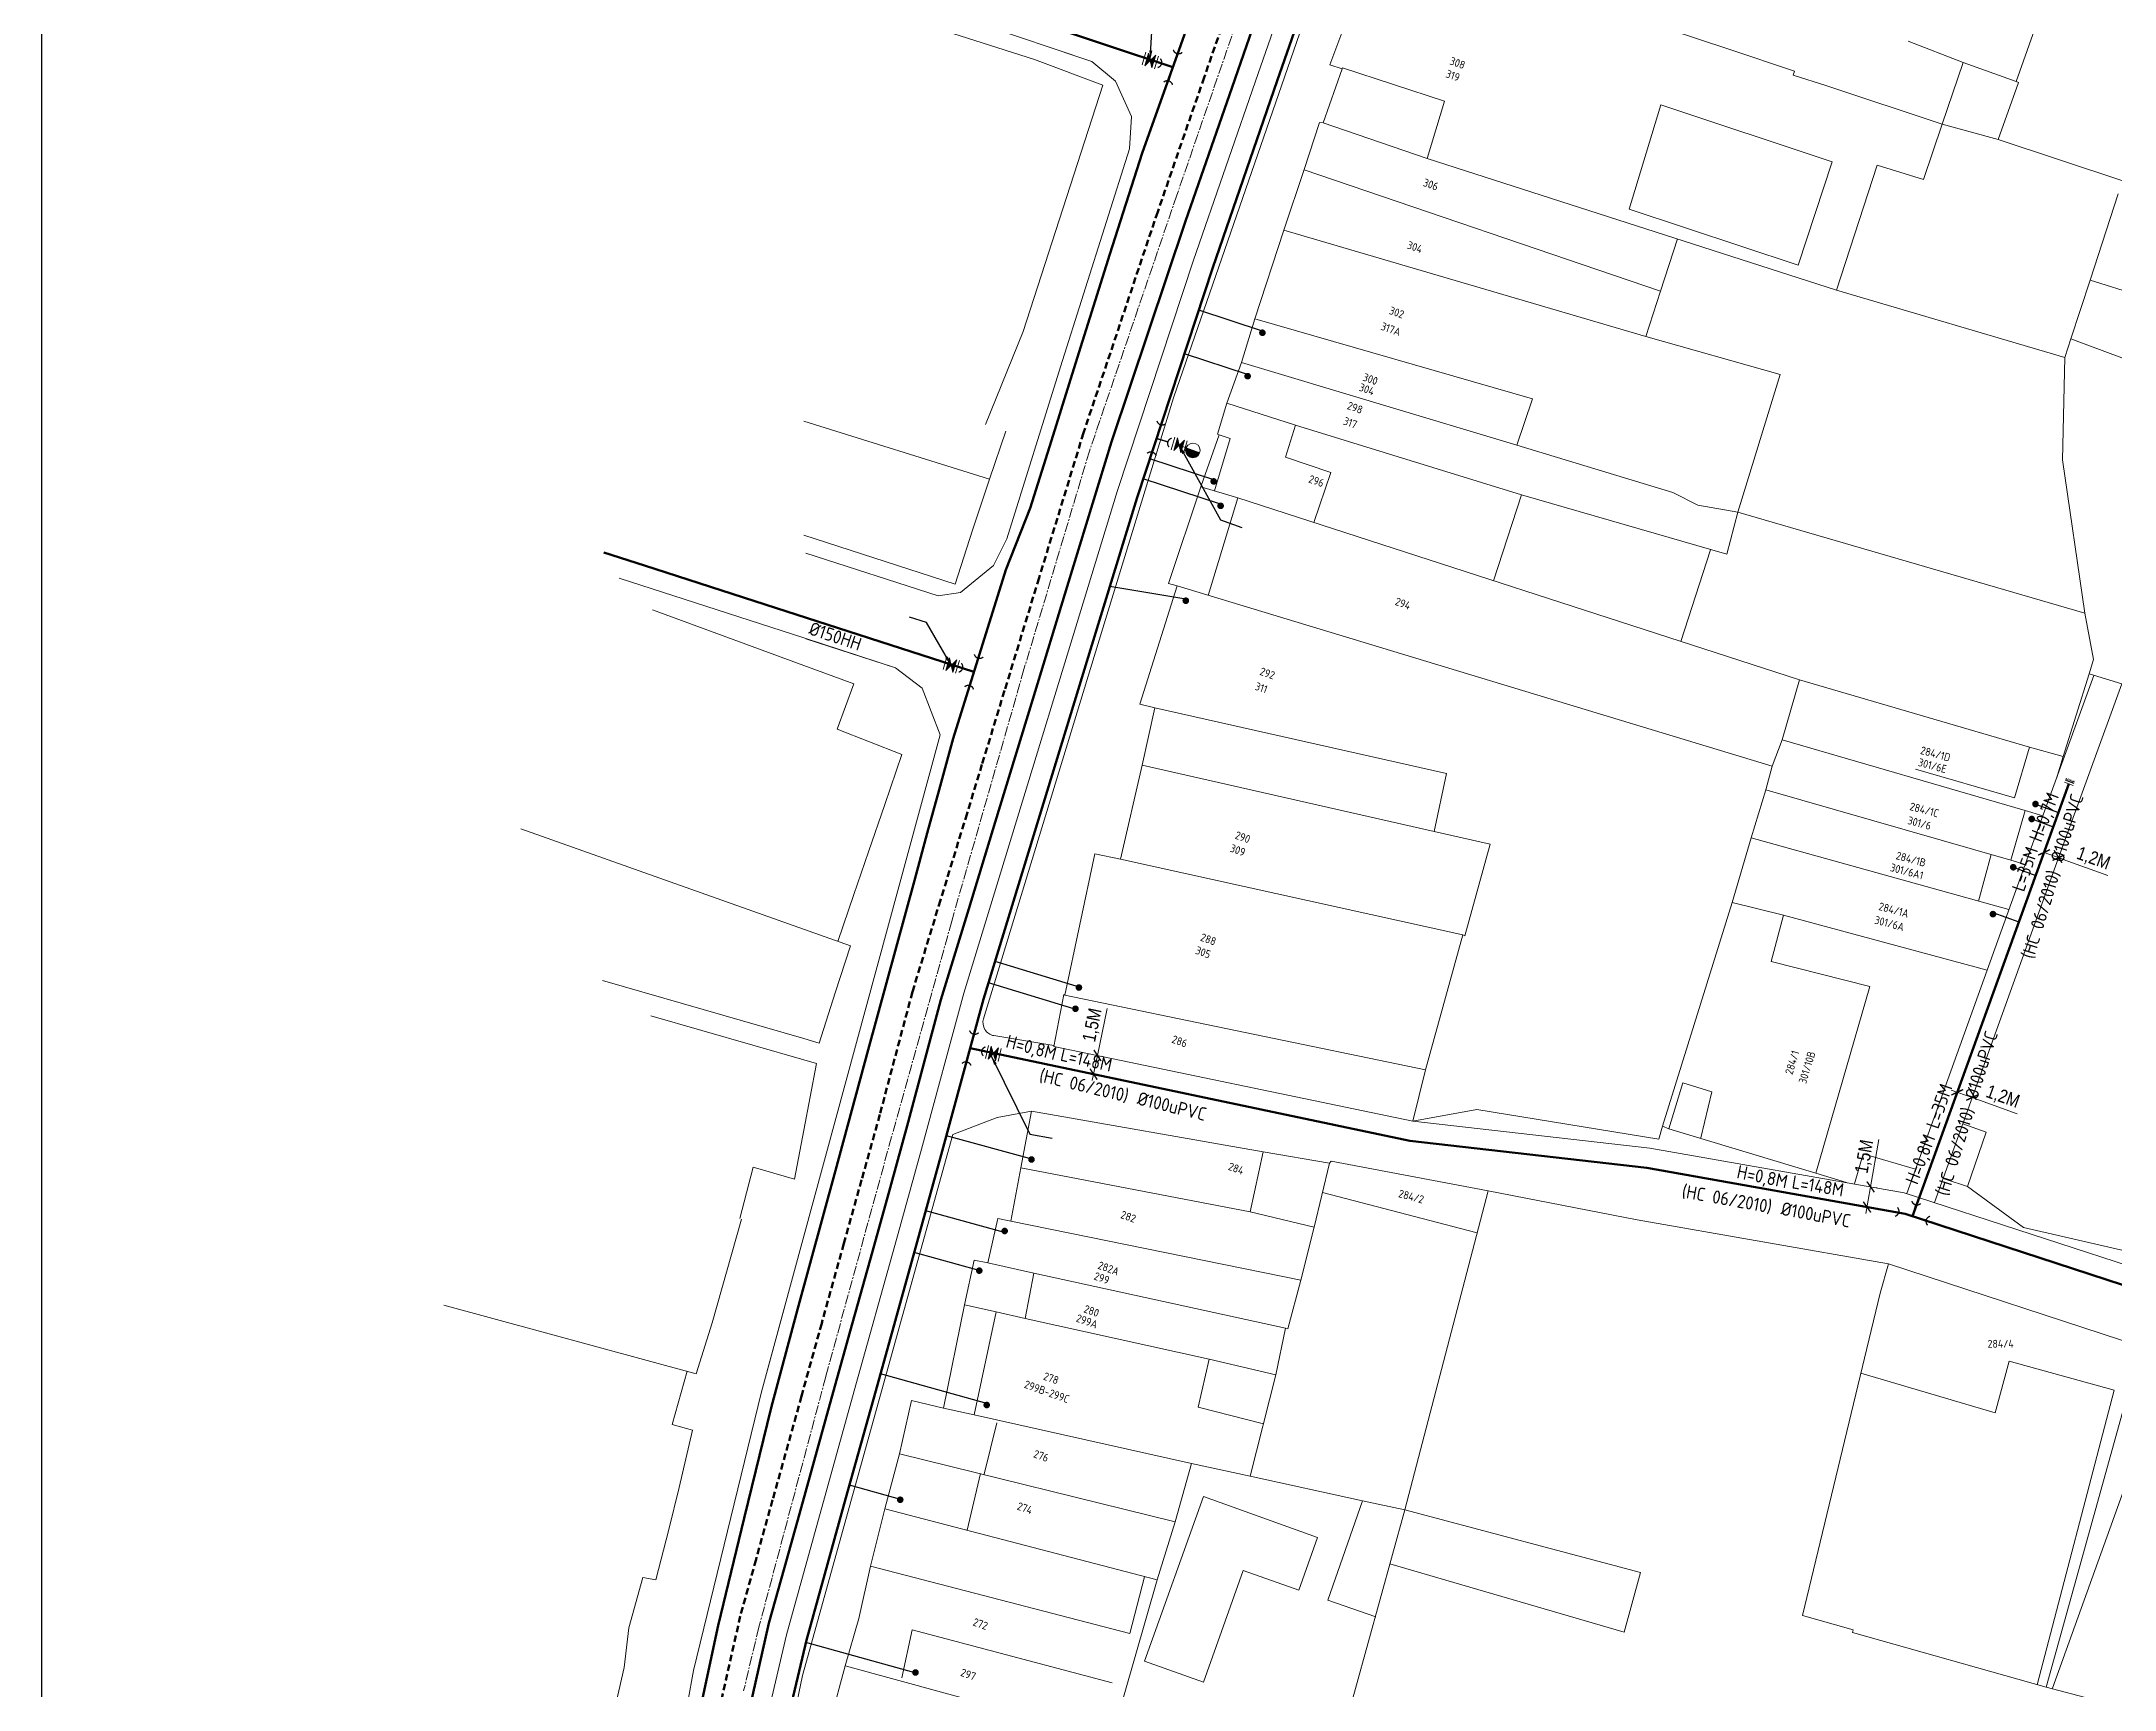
# Model space of a CAD drawing. Header units: inches. Extents: x 595615 to 1194060, y 1190840 to 2385448.
# Drawn here: x 596228.9 to 596385.6, y 1191468 to 1191592.6 of the extents above; entities that cross this region are included whole.
import ezdxf
from ezdxf.enums import TextEntityAlignment as Align

# ---------------------------------------------------------------- set-up
doc = ezdxf.new("R2010")
doc.units = ezdxf.units.IN
doc.header["$MEASUREMENT"] = 0
doc.linetypes.add('CENTER2', pattern=[1.125, 0.75, -0.125, 0.125, -0.125])
doc.linetypes.add('DASHED', pattern=[0.75, 0.5, -0.25])
doc.layers.get('Defpoints').update_dxf_attribs({"color": 1})
for name, color, linetype, lineweight in [('Chitiet', 4, 'Continuous', 9), ('DN 100 uPVC', 4, 'Continuous', 50), ('DN 150 CI', 4, 'Continuous', 50), ('DN 25 PE', 40, 'Continuous', 30), ('DOSAU', 2, 'Continuous', 20), ('DUONG CACH LE', 112, 'Continuous', 5), ('NAM-CDAI', 220, 'Continuous', 25), ('Nen tim duong', 9, 'CENTER2', 0), ('Nen_HIEP TAN_TP', 9, 'Continuous', 0), ('Nen_HTHANH-TP', 9, 'Continuous', 0), ('Nen_SN-HTHANH-TP_new', 7, 'Continuous', 0), ('Nen_SN_HTHANH_old', 9, 'Continuous', 0), ('ONG BTCT', 61, 'DASHED', 100), ('ONG CAP 2 (DADT)', 140, 'Continuous', 70), ('ONG CAP 3 (DADT)', 221, 'Continuous', 50), ('ONGCAP2', 5, 'Continuous', 20), ('Te', 4, 'Continuous', 15), ('TEXT PIPE', 3, 'Continuous', 25), ('TLK 15', 220, 'Continuous', 20), ('Trucuuhoa', 1, 'Continuous', 15), ('VAN', 7, 'Continuous', 20)]:
    doc.layers.add(name, color=color, linetype=linetype, lineweight=lineweight)
doc.layers.add('ki hieu van', color=170, linetype='Continuous')
doc.styles.add('Sonha_QTB', font='isocp.shx', dxfattribs={"height": 0.6, "bigfont": 'bigfont.shx'})
doc.styles.add('text', font='isocp2.shx')
doc.styles.add('VNI-HC', font='VHELVCN_0.TTF')
doc.dimstyles.new('DUONG KICH THUOC', dxfattribs={"dimtxt": 1, "dimasz": 0.7, "dimexe": 0.5, "dimexo": 0.3, "dimgap": 0.2, "dimtad": 1, "dimzin": 0, "dimdsep": 46, "dimtxsty": 'VNI-HC', "dimblk": 'ARCHTICK', "dimcen": 0.09, "dimdle": 0.5, "dimclrd": 256, "dimclre": 256, "dimclrt": 256, "dimadec": 0, "dimazin": 0, "dimtfac": 1, "dimtofl": 0, "dimtmove": 0, "dimatfit": 3, "dimfxl": 1, "dimtolj": 1, "dimtzin": 0, "dimlwd": -1, "dimlwe": -1, "dimarcsym": 0})

# ---------------------------------------------------------------- blocks, each defined once
blk = doc.blocks.new('TLK 15')
at = {"layer": 'TLK 15', "linetype": 'Continuous', "const_width": 0.25}
blk.add_lwpolyline([(-0.125, 0, 1), (0.125, 0, 1)], format="xyb", close=True, dxfattribs=at)
blk = doc.blocks.new('Trucuuhoa100')
at = {"layer": 'Trucuuhoa', "linetype": 'Continuous'}
blk.add_hatch(color=256, dxfattribs=at).paths.add_polyline_path([(0.55, 0, 0.414373), (0, 0.55, 0.414055), (-0.55, 0)])
blk.add_line((-0.55, 0), (0.55, 0), dxfattribs=at)
at = {"layer": 'Trucuuhoa', "linetype": 'Continuous', "flags": 128}
blk.add_lwpolyline([(0.55, -0.02), (0.89, -0.02)], dxfattribs=at)
at = {"layer": 'Trucuuhoa', "linetype": 'Continuous'}
blk.add_circle((0, 0), 0.551, dxfattribs=at)
blk = doc.blocks.new('VAN')
at = {"layer": 'VAN'}
h = blk.add_hatch(color=256, dxfattribs=at)
h.paths.add_polyline_path([(0.21, -0.5), (0.49, 0), (0.21, 0.5)])
h.paths.add_polyline_path([(0.77, 0.5), (0.49, 0), (0.77, -0.5)])
at = {"layer": 'VAN', "ltscale": 100}
for p, q in [((0, 0.5), (0, -0.5)), ((0.77, -0.5), (0.21, 0.5)), ((0.21, -0.5), (0.77, 0.5)), ((0.21, 0.5), (0.21, -0.5)), ((0.77, 0.5), (0.77, -0.5)), ((0.98, 0.5), (0.98, -0.5))]:
    blk.add_line(p, q, dxfattribs=at)
blk = doc.blocks.new('TE+VAN')
at = {"layer": 'Chitiet', "ltscale": 100, "const_width": 0.1}
for points in [[(-0.35, 1.28, 0.571257), (0.35, 1.28)], [(1.1, 0.35, 0.571257), (1.1, -0.35)], [(0.35, -1.28, 0.571257), (-0.35, -1.28)]]:
    blk.add_lwpolyline(points, format="xyb", dxfattribs=at)
for points in [[(0, -1.08), (0, 1.08)], [(0.9, 0), (0, 0)]]:
    blk.add_lwpolyline(points, dxfattribs=at)
at = {"layer": 'VAN'}
blk.add_blockref('VAN', (1.3, 0), dxfattribs=at)
blk = doc.blocks.new('_ArchTick')
at = {"color": 0, "linetype": 'ByBlock', "const_width": 0.15}
blk.add_lwpolyline([(-0.5, -0.5), (0.5, 0.5)], dxfattribs=at)
blk = doc.blocks.new('BIT')
at = {"layer": 'Chitiet', "ltscale": 100}
for p, q in [((0.35, 0), (-0.35, 0)), ((-0.3, -0.16), (-0.35, -0.21)), ((0.35, -0.16), (-0.35, -0.16)), ((-0.18, -0.16), (-0.34, -0.33)), ((-0.06, -0.16), (-0.22, -0.33)), ((0.07, -0.16), (-0.09, -0.33)), ((0.19, -0.16), (0.03, -0.33)), ((0.32, -0.16), (0.15, -0.33)), ((0.35, -0.25), (0.28, -0.33))]:
    blk.add_line(p, q, dxfattribs=at)
blk = doc.blocks.new('TE1')
at = {"layer": 'Chitiet', "ltscale": 100, "const_width": 0.1}
for points in [[(-0.35, 1.28, 0.571257), (0.35, 1.28)], [(1.1, 0.35, 0.571257), (1.1, -0.35)], [(0.35, -1.28, 0.571257), (-0.35, -1.28)]]:
    blk.add_lwpolyline(points, format="xyb", dxfattribs=at)
for points in [[(0, -1.08), (0, 1.08)], [(0.9, 0), (0, 0)]]:
    blk.add_lwpolyline(points, dxfattribs=at)
blk = doc.blocks.new('*D178')
at = {"layer": 'Defpoints', "color": 0}
for p in [(596380.24, 1191531.29), (596380.24, 1191531.29), (596381.33, 1191530.89)]:
    blk.add_point(p, dxfattribs=at)
at = {"layer": 'DUONG CACH LE'}
for p, q in [((596380.13, 1191531), (596380.07, 1191530.82)), ((596380.24, 1191531.29), (596381.8, 1191530.72)), ((596381.33, 1191530.89), (596385.06, 1191529.54)), ((596381.43, 1191531.17), (596381.5, 1191531.36))]:
    blk.add_line(p, q, dxfattribs=at)
at = {"layer": 'DUONG CACH LE', "xscale": 0.7, "yscale": 0.7, "zscale": 0.7}
for p, rotation in [((596380.24, 1191531.29), 160.125897568945), ((596381.33, 1191530.89), 340.1258975689449)]:
    blk.add_blockref('_ArchTick', p, dxfattribs=dict(at, rotation=rotation))
at = {"layer": 'DUONG CACH LE', "insert": (596383.96, 1191530.79), "char_height": 1, "attachment_point": 5, "rotation": 340.1259, "style": 'VNI-HC'}
blk.add_mtext('\\A1;1,2M', dxfattribs=at)
blk = doc.blocks.new('*D179')
at = {"layer": 'Defpoints', "color": 0}
for p in [(596373.68, 1191513.16), (596374.8, 1191512.76), (596374.8, 1191512.76)]:
    blk.add_point(p, dxfattribs=at)
at = {"layer": 'DUONG CACH LE'}
for p, q in [((596373.21, 1191513.33), (596374.8, 1191512.76)), ((596373.79, 1191513.44), (596373.85, 1191513.63)), ((596374.91, 1191513.04), (596374.97, 1191513.23)), ((596374.8, 1191512.76), (596378.22, 1191511.53))]:
    blk.add_line(p, q, dxfattribs=at)
at = {"layer": 'DUONG CACH LE', "xscale": 0.7, "yscale": 0.7, "zscale": 0.7}
for p, rotation in [((596373.68, 1191513.16), 160.2055316622264), ((596374.8, 1191512.76), 340.2055316622264)]:
    blk.add_blockref('_ArchTick', p, dxfattribs=dict(at, rotation=rotation))
at = {"layer": 'DUONG CACH LE', "insert": (596377.11, 1191512.78), "char_height": 1, "attachment_point": 5, "rotation": 340.2055, "style": 'VNI-HC'}
blk.add_mtext('\\A1;1,2M', dxfattribs=at)
blk = doc.blocks.new('*D181')
at = {"layer": 'Defpoints', "color": 0}
for p in [(596308.68, 1191515.94), (596308.68, 1191515.94), (596308.39, 1191514.53)]:
    blk.add_point(p, dxfattribs=at)
at = {"layer": 'DUONG CACH LE'}
for p, q in [((596308.68, 1191515.94), (596309.42, 1191519.5)), ((596308.29, 1191514.05), (596308.68, 1191515.94)), ((596308.69, 1191514.47), (596308.88, 1191514.43)), ((596308.98, 1191515.88), (596309.17, 1191515.84))]:
    blk.add_line(p, q, dxfattribs=at)
at = {"layer": 'DUONG CACH LE', "xscale": 0.7, "yscale": 0.7, "zscale": 0.7}
for p, rotation in [((596308.68, 1191515.94), 78.2459089178144), ((596308.39, 1191514.53), 258.2459089178144)]:
    blk.add_blockref('_ArchTick', p, dxfattribs=dict(at, rotation=rotation))
at = {"layer": 'DUONG CACH LE', "insert": (596308.35, 1191518.23), "char_height": 1, "attachment_point": 5, "rotation": 78.2459, "style": 'VNI-HC'}
blk.add_mtext('\\A1;1,5M', dxfattribs=at)
blk = doc.blocks.new('*D182')
at = {"layer": 'Defpoints', "color": 0}
for p in [(596367.13, 1191506.01), (596367.13, 1191506.01), (596366.86, 1191504.48)]:
    blk.add_point(p, dxfattribs=at)
at = {"layer": 'DUONG CACH LE'}
for p, q in [((596367.13, 1191506.01), (596367.75, 1191509.59)), ((596366.77, 1191503.99), (596367.13, 1191506.01)), ((596367.42, 1191505.96), (596367.62, 1191505.93)), ((596366.56, 1191504.53), (596366.36, 1191504.57))]:
    blk.add_line(p, q, dxfattribs=at)
at = {"layer": 'DUONG CACH LE', "xscale": 0.7, "yscale": 0.7, "zscale": 0.7}
for p, rotation in [((596366.86, 1191504.48), 260.0465530482763), ((596367.13, 1191506.01), 80.04655304827634)]:
    blk.add_blockref('_ArchTick', p, dxfattribs=dict(at, rotation=rotation))
at = {"layer": 'DUONG CACH LE', "insert": (596366.71, 1191508.29), "char_height": 1, "attachment_point": 5, "rotation": 80.0466, "style": 'VNI-HC'}
blk.add_mtext('\\A1;1,5M', dxfattribs=at)

msp = doc.modelspace()

# ---------------------------------------------------------------- linework, layer by layer
at = {"layer": 'Defpoints'}
msp.add_lwpolyline([(597361.233, 1190839.699), (597361.233, 1191640.651), (596228.852, 1191640.651), (596228.852, 1190839.699)], close=True, dxfattribs=at)
at = {"layer": 'DN 100 uPVC'}
for points in [[(596382.112, 1191536.479), (596370.294, 1191503.786)], [(596299.068, 1191516.499), (596332.286, 1191509.499), (596350.219, 1191507.457), (596369.753, 1191503.963), (596388.786, 1191497.754), (596428.462, 1191483.757), (596434.172, 1191485.918), (596437.474, 1191495.886)]]:
    msp.add_lwpolyline(points, dxfattribs=at)
at = {"layer": 'DN 150 CI'}
msp.add_lwpolyline([(596288.758, 1191599.22), (596298.551, 1191595.936), (596309.512, 1191592.264), (596314.368, 1191590.637)], dxfattribs=at)
msp.add_lwpolyline([(596299.342, 1191544.934), (596283.569, 1191550.028, 0.000009), (596283.569, 1191550.028), (596274.446, 1191552.974, 0.000061), (596274.445, 1191552.975), (596271.364, 1191553.969)], format="xyb", dxfattribs=at)
at = {"layer": 'DN 25 PE'}
for p, q in [((596321.151, 1191570.693), (596316.337, 1191572.277)), ((596320.035, 1191567.412), (596315.253, 1191568.985)), ((596317.468, 1191559.457), (596312.641, 1191561.046)), ((596317.991, 1191557.611), (596312.144, 1191559.536)), ((596315.359, 1191550.439), (596309.613, 1191551.385)), ((596379.596, 1191534.944), (596381.33, 1191534.317)), ((596379.307, 1191533.816), (596380.936, 1191533.227)), ((596377.914, 1191530.167), (596379.609, 1191529.554)), ((596376.378, 1191526.751), (596378.339, 1191526.042)), ((596307.404, 1191521.076), (596300.944, 1191523.052)), ((596306.895, 1191519.469), (596300.451, 1191521.44)), ((596303.819, 1191508.078), (596297.266, 1191509.855)), ((596301.667, 1191502.549), (596295.705, 1191504.208)), ((596299.748, 1191499.678), (596294.826, 1191501.047)), ((596300.311, 1191489.645), (596292.276, 1191491.88)), ((596293.896, 1191482.358), (596289.934, 1191483.46)), ((596294.801, 1191469.304), (596286.628, 1191471.577))]:
    msp.add_line(p, q, dxfattribs=at)
at = {"layer": 'Nen tim duong'}
for p, q in [((596320.306, 1191597.242), (596314.68, 1191580.957)), ((596314.68, 1191580.957), (596308.075, 1191561.622)), ((596308.075, 1191561.622), (596303.128, 1191545.128)), ((596303.128, 1191545.128), (596297.664, 1191526.094)), ((596297.664, 1191526.094), (596293.117, 1191509.79)), ((596293.117, 1191509.79), (596288.142, 1191491.666)), ((596288.142, 1191491.666), (596283.087, 1191472.732)), ((596283.087, 1191472.732), (596281.931, 1191467.911))]:
    msp.add_line(p, q, dxfattribs=at)
at = {"layer": 'Nen_HIEP TAN_TP'}
for p, q in [((596290.475, 1191597.06), (596308.261, 1191591.082)), ((596289.845, 1191595.74), (596303.935, 1191591.23)), ((596303.935, 1191591.23), (596309.085, 1191589.28)), ((596309.085, 1191589.28), (596303.055, 1191570.66)), ((596303.055, 1191570.66), (596300.215, 1191563.64)), ((596286.485, 1191563.88), (596300.525, 1191559.5)), ((596301.765, 1191563.12), (596300.525, 1191559.5)), ((596300.525, 1191559.5), (596299.245, 1191555.65)), ((596286.485, 1191555.26), (596297.935, 1191551.56)), ((596299.245, 1191555.65), (596297.935, 1191551.56)), ((596286.631, 1191553.905), (596296.644, 1191550.683)), ((596286.631, 1191553.905), (596296.644, 1191550.683)), ((596286.485, 1191547.51), (596272.521, 1191552.02)), ((596298.324, 1191550.924), (596300.822, 1191552.986)), ((596298.324, 1191550.924), (596300.822, 1191552.986)), ((596296.644, 1191550.683), (596298.324, 1191550.924)), ((596296.644, 1191550.683), (596298.324, 1191550.924)), ((596275.055, 1191549.62), (596286.485, 1191545.41)), ((596293.418, 1191545.25), (596286.485, 1191547.51)), ((596286.485, 1191545.41), (596290.275, 1191544.02)), ((596295.44, 1191543.702), (596293.418, 1191545.25)), ((596290.275, 1191544.02), (596289.015, 1191540.6)), ((596296.802, 1191540.183), (596295.44, 1191543.702)), ((596289.015, 1191540.6), (596293.905, 1191538.68)), ((596293.905, 1191538.68), (596292.615, 1191534.9)), ((596292.615, 1191534.9), (596291.385, 1191531.34)), ((596290.005, 1191524.22), (596265.085, 1191533.06)), ((596291.385, 1191531.34), (596290.265, 1191528.12)), ((596290.265, 1191528.12), (596289.045, 1191524.56)), ((596290.005, 1191524.22), (596288.855, 1191520.67)), ((596271.275, 1191521.6), (596286.485, 1191517.22)), ((596288.855, 1191520.67), (596287.645, 1191516.88)), ((596274.925, 1191518.94), (596286.485, 1191515.62)), ((596286.485, 1191517.22), (596287.645, 1191516.88)), ((596286.485, 1191515.62), (596287.455, 1191515.34)), ((596287.455, 1191515.34), (596286.485, 1191510.29)), ((596286.485, 1191510.29), (596285.775, 1191506.6)), ((596282.655, 1191507.49), (596281.635, 1191503.62)), ((596285.775, 1191506.6), (596282.655, 1191507.49)), ((596281.785, 1191503.58), (596279.565, 1191495.74)), ((596259.265, 1191497.06), (596278.345, 1191491.89)), ((596279.565, 1191495.74), (596278.345, 1191491.89)), ((596285.047, 1191497.005), (596283.282, 1191490.522)), ((596276.535, 1191488.04), (596277.665, 1191492.09)), ((596278.075, 1191487.63), (596276.535, 1191488.04)), ((596278.075, 1191487.63), (596277.065, 1191483.28)), ((596277.065, 1191483.28), (596276.285, 1191480.12)), ((596276.285, 1191480.12), (596275.285, 1191476.31)), ((596274.325, 1191476.48), (596273.255, 1191472.67)), ((596275.285, 1191476.31), (596274.325, 1191476.48)), ((596273.255, 1191472.67), (596272.895, 1191469.69)), ((596272.895, 1191469.69), (596271.145, 1191462.02)), ((596275.16, 1191453.017), (596278.139, 1191469.458))]:
    msp.add_line(p, q, dxfattribs=at)
at = {"layer": 'Nen_HIEP TAN_TP', "linetype": 'Continuous'}
for p, q in [((596314.432, 1191565.647), (596325.287, 1191597.016)), ((596328.487, 1191596.768), (596326.242, 1191590.807)), ((596308.261, 1191591.082), (596304.04, 1191592.489)), ((596310.043, 1191589.594), (596308.261, 1191591.082)), ((596311.255, 1191586.915), (596310.043, 1191589.594)), ((596327.172, 1191590.507), (596325.755, 1191586.436)), ((596327.172, 1191590.507), (596326.242, 1191590.807)), ((596327.212, 1191590.597), (596327.172, 1191590.507)), ((596327.212, 1191590.597), (596334.914, 1191588.074)), ((596334.914, 1191588.074), (596333.607, 1191583.743)), ((596311.107, 1191584.464), (596311.255, 1191586.915)), ((596325.465, 1191586.466), (596324.308, 1191582.895)), ((596325.755, 1191586.436), (596325.465, 1191586.466)), ((596325.755, 1191586.436), (596333.607, 1191583.743)), ((596305.88, 1191568), (596311.107, 1191584.464)), ((596364.545, 1191573.798), (596333.607, 1191583.743)), ((596324.308, 1191582.895), (596322.772, 1191578.324)), ((596324.308, 1191582.885), (596351.255, 1191573.707)), ((596320.577, 1191571.632), (596322.772, 1191578.324)), ((596350.128, 1191570.296), (596322.772, 1191578.324)), ((596351.255, 1191573.707), (596352.522, 1191577.658)), ((596351.255, 1191573.707), (596350.128, 1191570.296)), ((596320.577, 1191571.632), (596319.57, 1191568.331)), ((596341.572, 1191565.579), (596320.577, 1191571.632)), ((596360.29, 1191567.424), (596350.128, 1191570.296)), ((596301.84, 1191554.997), (596305.88, 1191568)), ((596318.472, 1191565.24), (596319.57, 1191568.331)), ((596319.57, 1191568.331), (596340.385, 1191562.078)), ((596357.099, 1191557.002), (596360.29, 1191567.424)), ((596308.717, 1191547.002), (596314.432, 1191565.647)), ((596318.472, 1191565.24), (596317.744, 1191562.9)), ((596323.664, 1191563.575), (596318.472, 1191565.24)), ((596340.385, 1191562.078), (596341.572, 1191565.579)), ((596323.664, 1191563.575), (596322.885, 1191561.174)), ((596340.728, 1191558.308), (596323.664, 1191563.575)), ((596316.527, 1191558.989), (596317.894, 1191562.84)), ((596318.704, 1191562.571), (596317.518, 1191558.62)), ((596317.744, 1191562.9), (596317.894, 1191562.84)), ((596317.894, 1191562.84), (596318.704, 1191562.571)), ((596352.178, 1191558.498), (596340.385, 1191562.078)), ((596322.885, 1191561.174), (596326.316, 1191560.017)), ((596326.316, 1191560.017), (596325.039, 1191556.226)), ((596314.063, 1191551.617), (596316.507, 1191558.929)), ((596316.507, 1191558.929), (596316.527, 1191558.989)), ((596316.507, 1191558.929), (596319.288, 1191558.091)), ((596340.728, 1191558.308), (596338.623, 1191551.827)), ((596356.261, 1191553.821), (596340.728, 1191558.308)), ((596352.178, 1191558.498), (596354.078, 1191557.529)), ((596319.288, 1191558.091), (596317.054, 1191550.719)), ((596319.288, 1191558.091), (596361.749, 1191544.335)), ((596354.078, 1191557.529), (596357.099, 1191557.002)), ((596357.099, 1191557.002), (596356.261, 1191553.821)), ((596286.631, 1191553.905), (596296.644, 1191550.683)), ((596300.822, 1191552.986), (596301.84, 1191554.997)), ((596355.021, 1191554.16), (596352.787, 1191547.238)), ((596298.324, 1191550.924), (596300.822, 1191552.986)), ((596296.644, 1191550.683), (596298.324, 1191550.924)), ((596311.891, 1191542.495), (596314.703, 1191551.437)), ((596314.703, 1191551.437), (596314.063, 1191551.617)), ((596359.684, 1191537.804), (596314.703, 1191551.437)), ((596360.453, 1191539.804), (596361.749, 1191544.335)), ((596313.021, 1191542.206), (596311.891, 1191542.495)), ((596335.075, 1191537.254), (596313.021, 1191542.206)), ((596359.684, 1191537.804), (596360.453, 1191539.804)), ((596334.138, 1191532.873), (596335.075, 1191537.254))]:
    msp.add_line(p, q, dxfattribs=at)
at = {"layer": 'Nen_HTHANH-TP', "linetype": 'Continuous'}
for p, q in [((596314.432, 1191565.647), (596325.287, 1191597.016)), ((596328.487, 1191596.768), (596326.242, 1191590.807)), ((596342.707, 1191596.54), (596356.421, 1191592.001)), ((596378.123, 1191589.548), (596379.948, 1191594.68)), ((596308.261, 1191591.082), (596304.04, 1191592.489)), ((596356.421, 1191592.001), (596361.382, 1191590.345)), ((596369.98, 1191592.612), (596374.131, 1191591.005)), ((596310.043, 1191589.594), (596308.261, 1191591.082)), ((596311.255, 1191586.915), (596310.043, 1191589.594)), ((596327.172, 1191590.507), (596325.755, 1191586.436)), ((596327.172, 1191590.507), (596326.242, 1191590.807)), ((596327.212, 1191590.597), (596327.172, 1191590.507)), ((596327.212, 1191590.597), (596334.914, 1191588.074)), ((596361.382, 1191590.345), (596361.272, 1191590.045)), ((596361.272, 1191590.045), (596363.813, 1191589.237)), ((596374.131, 1191590.995), (596372.535, 1191586.334)), ((596374.131, 1191591.005), (596378.123, 1191589.548)), ((596334.914, 1191588.074), (596333.607, 1191583.743)), ((596363.813, 1191589.237), (596372.535, 1191586.334)), ((596378.313, 1191589.479), (596376.776, 1191585.187)), ((596378.123, 1191589.548), (596378.313, 1191589.479)), ((596311.107, 1191584.464), (596311.255, 1191586.915)), ((596325.465, 1191586.466), (596324.308, 1191582.895)), ((596325.755, 1191586.436), (596325.465, 1191586.466)), ((596325.755, 1191586.436), (596333.607, 1191583.743)), ((596348.87, 1191579.905), (596351.264, 1191587.787)), ((596351.264, 1191587.787), (596364.217, 1191583.497)), ((596372.535, 1191586.334), (596371.129, 1191582.143)), ((596376.776, 1191585.187), (596372.535, 1191586.334)), ((596386.129, 1191582.075), (596376.776, 1191585.187)), ((596305.88, 1191568), (596311.107, 1191584.464)), ((596364.545, 1191573.798), (596333.607, 1191583.743)), ((596364.217, 1191583.497), (596361.654, 1191575.665)), ((596324.308, 1191582.895), (596322.772, 1191578.324)), ((596324.308, 1191582.885), (596351.255, 1191573.707)), ((596367.628, 1191583.23), (596364.545, 1191573.798)), ((596371.129, 1191582.143), (596367.628, 1191583.23)), ((596383.725, 1191574.533), (596385.839, 1191581.065)), ((596361.654, 1191575.665), (596348.87, 1191579.905)), ((596320.577, 1191571.632), (596322.772, 1191578.324)), ((596350.128, 1191570.296), (596322.772, 1191578.324)), ((596351.255, 1191573.707), (596352.522, 1191577.658)), ((596382.258, 1191570.112), (596383.725, 1191574.533)), ((596383.725, 1191574.533), (596387.426, 1191573.396)), ((596351.255, 1191573.707), (596350.128, 1191570.296)), ((596381.819, 1191568.701), (596364.545, 1191573.798)), ((596320.577, 1191571.632), (596319.57, 1191568.331)), ((596341.572, 1191565.579), (596320.577, 1191571.632)), ((596360.29, 1191567.424), (596350.128, 1191570.296)), ((596382.258, 1191570.112), (596381.819, 1191568.701)), ((596382.258, 1191570.112), (596388.68, 1191567.717)), ((596301.84, 1191554.997), (596305.88, 1191568)), ((596318.472, 1191565.24), (596319.57, 1191568.331)), ((596319.57, 1191568.331), (596340.385, 1191562.078)), ((596381.626, 1191560.961), (596381.819, 1191568.701)), ((596357.099, 1191557.002), (596360.29, 1191567.424)), ((596308.717, 1191547.002), (596314.432, 1191565.647)), ((596318.472, 1191565.24), (596317.744, 1191562.9)), ((596323.664, 1191563.575), (596318.472, 1191565.24)), ((596340.385, 1191562.078), (596341.572, 1191565.579)), ((596323.664, 1191563.575), (596322.885, 1191561.174)), ((596340.728, 1191558.308), (596323.664, 1191563.575)), ((596316.527, 1191558.989), (596317.894, 1191562.84)), ((596318.704, 1191562.571), (596317.518, 1191558.62)), ((596317.744, 1191562.9), (596317.894, 1191562.84)), ((596317.894, 1191562.84), (596318.704, 1191562.571)), ((596352.178, 1191558.498), (596340.385, 1191562.078)), ((596322.885, 1191561.174), (596326.316, 1191560.017)), ((596326.316, 1191560.017), (596325.039, 1191556.226)), ((596383.315, 1191549.383), (596381.626, 1191560.961)), ((596314.063, 1191551.617), (596316.507, 1191558.929)), ((596316.507, 1191558.929), (596316.527, 1191558.989)), ((596316.507, 1191558.929), (596319.288, 1191558.091)), ((596340.728, 1191558.308), (596338.623, 1191551.827)), ((596356.261, 1191553.821), (596340.728, 1191558.308)), ((596352.178, 1191558.498), (596354.078, 1191557.529)), ((596319.288, 1191558.091), (596317.054, 1191550.719)), ((596319.288, 1191558.091), (596361.749, 1191544.335)), ((596354.078, 1191557.529), (596357.099, 1191557.002)), ((596357.099, 1191557.002), (596356.261, 1191553.821)), ((596383.315, 1191549.383), (596357.099, 1191557.002)), ((596286.631, 1191553.905), (596296.644, 1191550.683)), ((596286.631, 1191553.905), (596296.644, 1191550.683)), ((596300.822, 1191552.986), (596301.84, 1191554.997)), ((596355.021, 1191554.16), (596352.787, 1191547.238)), ((596298.324, 1191550.924), (596300.822, 1191552.986)), ((596298.324, 1191550.924), (596300.822, 1191552.986)), ((596296.644, 1191550.683), (596298.324, 1191550.924)), ((596296.644, 1191550.683), (596298.324, 1191550.924)), ((596311.891, 1191542.495), (596314.703, 1191551.437)), ((596314.703, 1191551.437), (596314.063, 1191551.617)), ((596359.684, 1191537.804), (596314.703, 1191551.437)), ((596383.988, 1191545.873), (596383.315, 1191549.383)), ((596293.418, 1191545.25), (596286.637, 1191547.435)), ((596293.418, 1191545.25), (596286.637, 1191547.435)), ((596300.065, 1191518.72), (596308.717, 1191547.002)), ((596383.988, 1191545.873), (596383.649, 1191544.783)), ((596295.44, 1191543.702), (596293.418, 1191545.25)), ((596295.44, 1191543.702), (596293.418, 1191545.25)), ((596360.453, 1191539.804), (596361.749, 1191544.335)), ((596379.133, 1191539.249), (596361.749, 1191544.335)), ((596384.01, 1191544.673), (596379.263, 1191531.644)), ((596381.694, 1191538.541), (596383.649, 1191544.783)), ((596383.649, 1191544.783), (596386.119, 1191544.035)), ((596296.802, 1191540.183), (596295.44, 1191543.702)), ((596296.802, 1191540.183), (596295.44, 1191543.702)), ((596386.119, 1191544.035), (596381.33, 1191530.891)), ((596313.021, 1191542.206), (596311.891, 1191542.495)), ((596312.064, 1191537.885), (596313.021, 1191542.206)), ((596335.075, 1191537.254), (596313.021, 1191542.206)), ((596283.282, 1191490.522), (596296.802, 1191540.183)), ((596283.282, 1191490.522), (596296.802, 1191540.183)), ((596359.684, 1191537.804), (596360.453, 1191539.804)), ((596378.817, 1191534.459), (596360.453, 1191539.804)), ((596312.064, 1191537.885), (596310.43, 1191530.784)), ((596334.138, 1191532.873), (596312.064, 1191537.885)), ((596379.133, 1191539.249), (596378.006, 1191535.418)), ((596381.694, 1191538.541), (596379.133, 1191539.249)), ((596381.171, 1191536.882), (596381.694, 1191538.541)), ((596334.138, 1191532.873), (596335.075, 1191537.254)), ((596359.196, 1191536.013), (596359.684, 1191537.804)), ((596378.006, 1191535.418), (596370.515, 1191537.582)), ((596358.089, 1191532.392), (596359.196, 1191536.013)), ((596377.73, 1191530.698), (596359.196, 1191536.013)), ((596378.817, 1191534.459), (596377.73, 1191530.698)), ((596380.139, 1191534.05), (596378.817, 1191534.459)), ((596338.369, 1191531.906), (596334.138, 1191532.873)), ((596336.465, 1191524.995), (596338.369, 1191531.906)), ((596356.663, 1191527.501), (596358.089, 1191532.392)), ((596377.579, 1191526.964), (596358.089, 1191532.392)), ((596379.26, 1191531.636), (596369.856, 1191505.507)), ((596306.228, 1191520.51), (596308.48, 1191531.182)), ((596308.48, 1191531.182), (596310.43, 1191530.784)), ((596310.43, 1191530.784), (596336.305, 1191525.055)), ((596381.33, 1191530.891), (596371.948, 1191504.824)), ((596376.24, 1191531.127), (596375.283, 1191527.596)), ((596378.809, 1191530.384), (596377.73, 1191530.698)), ((596351.386, 1191510.587), (596356.663, 1191527.501)), ((596360.553, 1191526.534), (596356.663, 1191527.501)), ((596360.553, 1191526.534), (596359.616, 1191523.044)), ((596375.93, 1191522.385), (596360.553, 1191526.534)), ((596336.305, 1191525.055), (596333.483, 1191514.862)), ((596336.305, 1191525.055), (596336.465, 1191524.995)), ((596359.616, 1191523.044), (596367.068, 1191521.16)), ((596362.979, 1191507.046), (596367.068, 1191521.16)), ((596306.148, 1191520.55), (596305.381, 1191516.63)), ((596306.228, 1191520.51), (596306.148, 1191520.55)), ((596333.483, 1191514.862), (596306.228, 1191520.51)), ((596305.391, 1191516.7), (596300.86, 1191517.44)), ((596332.526, 1191510.982), (596305.381, 1191516.63)), ((596332.526, 1191510.982), (596333.483, 1191514.862)), ((596351.866, 1191510.407), (596352.944, 1191513.878)), ((596355.124, 1191513.19), (596352.944, 1191513.878)), ((596354.297, 1191509.709), (596355.124, 1191513.19)), ((596301.106, 1191511.246), (596297.757, 1191509.974)), ((596303.705, 1191511.738), (596301.106, 1191511.246)), ((596302.889, 1191507.438), (596303.705, 1191511.738)), ((596303.705, 1191511.738), (596321.208, 1191508.653)), ((596332.526, 1191510.982), (596337.355, 1191511.856)), ((596351.127, 1191509.607), (596337.355, 1191511.856)), ((596297.757, 1191509.974), (596286.38, 1191469.074)), ((596332.526, 1191510.982), (596350.436, 1191508.942)), ((596351.386, 1191510.587), (596351.127, 1191509.607)), ((596351.866, 1191510.407), (596351.386, 1191510.587)), ((596362.979, 1191507.046), (596351.866, 1191510.407)), ((596375.877, 1191510.137), (596374.096, 1191510.775)), ((596374.45, 1191506.035), (596375.877, 1191510.137)), ((596321.208, 1191508.653), (596320.222, 1191504.122)), ((596321.208, 1191508.653), (596326.229, 1191507.807)), ((596369.677, 1191505.565), (596350.436, 1191508.942)), ((596365.9, 1191506.228), (596366.558, 1191508.519)), ((596366.558, 1191508.519), (596370.514, 1191507.336)), ((596302.142, 1191503.427), (596302.889, 1191507.438)), ((596302.889, 1191507.438), (596320.222, 1191504.122)), ((596326.229, 1191507.807), (596325.072, 1191502.976)), ((596326.229, 1191507.807), (596326.358, 1191507.957)), ((596326.358, 1191507.957), (596338.22, 1191505.706)), ((596365.319, 1191506.33), (596362.979, 1191507.046)), ((596372.6, 1191506.634), (596372.76, 1191506.584)), ((596372.76, 1191506.584), (596374.45, 1191506.035)), ((596325.7, 1191505.576), (596337.393, 1191502.536)), ((596331.92, 1191481.601), (596338.22, 1191505.706)), ((596338.22, 1191505.706), (596349.482, 1191503.525)), ((596389.268, 1191499.174), (596369.677, 1191505.565)), ((596374.45, 1191506.035), (596378.692, 1191502.939)), ((596300.405, 1191500.266), (596301.142, 1191503.616)), ((596301.142, 1191503.616), (596302.142, 1191503.427)), ((596302.142, 1191503.427), (596324.046, 1191498.955)), ((596325.072, 1191502.976), (596320.222, 1191504.122)), ((596368.475, 1191500.181), (596349.482, 1191503.525)), ((596325.072, 1191502.976), (596324.046, 1191498.955)), ((596378.692, 1191502.939), (596403.197, 1191497.309)), ((596298.627, 1191497.104), (596299.354, 1191500.475)), ((596299.354, 1191500.475), (596300.405, 1191500.266)), ((596300.405, 1191500.266), (596303.875, 1191499.479)), ((596303.875, 1191499.479), (596303.218, 1191496.068)), ((596303.875, 1191499.479), (596322.909, 1191495.334)), ((596324.046, 1191498.955), (596323.079, 1191495.284)), ((596368.475, 1191500.181), (596367.856, 1191497.97)), ((596387.56, 1191493.946), (596368.475, 1191500.181)), ((596297.033, 1191489.293), (596298.627, 1191497.104)), ((596298.627, 1191497.104), (596301.028, 1191496.576)), ((596367.856, 1191497.97), (596361.976, 1191473.615)), ((596301.028, 1191496.576), (596299.364, 1191488.775)), ((596301.028, 1191496.576), (596303.218, 1191496.068)), ((596303.218, 1191496.068), (596317.13, 1191492.999)), ((596322.909, 1191495.334), (596322.161, 1191491.813)), ((596323.079, 1191495.284), (596322.909, 1191495.334)), ((596317.13, 1191492.999), (596316.283, 1191489.349)), ((596322.161, 1191491.813), (596317.13, 1191492.999)), ((596377.601, 1191492.828), (596376.544, 1191488.927)), ((596385.552, 1191490.654), (596377.601, 1191492.828)), ((596380.391, 1191468.19), (596387.56, 1191493.946)), ((596322.161, 1191491.813), (596320.218, 1191484.142)), ((596376.544, 1191488.927), (596366.391, 1191491.919)), ((596278.139, 1191469.458), (596283.282, 1191490.522)), ((596278.139, 1191469.458), (596283.282, 1191490.522)), ((596293.726, 1191485.84), (596294.633, 1191489.851)), ((596294.633, 1191489.851), (596297.033, 1191489.293)), ((596297.033, 1191489.293), (596299.364, 1191488.775)), ((596316.283, 1191489.349), (596321.224, 1191488.103)), ((596385.552, 1191490.654), (596379.73, 1191468.37)), ((596315.787, 1191485.098), (596299.364, 1191488.775)), ((596301.064, 1191488.176), (596300.118, 1191484.296)), ((596380.891, 1191468.121), (596388.194, 1191488.437)), ((596292.62, 1191481.679), (596293.726, 1191485.84)), ((596314.55, 1191480.697), (596293.726, 1191485.84)), ((596315.787, 1191485.098), (596314.55, 1191480.697)), ((596320.218, 1191484.142), (596315.787, 1191485.098)), ((596299.847, 1191484.335), (596298.831, 1191480.054)), ((596320.218, 1191484.142), (596328.719, 1191482.289)), ((596291.513, 1191477.349), (596292.62, 1191481.679)), ((596313.194, 1191476.296), (596292.62, 1191481.679)), ((596316.689, 1191482.599), (596312.239, 1191470.165)), ((596316.689, 1191482.599), (596325.321, 1191479.516)), ((596320.423, 1191440.082), (596331.92, 1191481.601)), ((596326.095, 1191474.766), (596328.719, 1191482.289)), ((596328.719, 1191482.289), (596331.92, 1191481.601)), ((596331.92, 1191481.601), (596349.734, 1191476.866)), ((596314.55, 1191480.697), (596313.194, 1191476.296)), ((596325.321, 1191479.516), (596323.915, 1191475.525)), ((596290.636, 1191473.388), (596291.513, 1191477.349)), ((596291.513, 1191477.349), (596311.127, 1191472.254)), ((596319.703, 1191477.001), (596316.71, 1191468.579)), ((596323.915, 1191475.525), (596319.703, 1191477.001)), ((596348.497, 1191472.355), (596330.793, 1191477.52)), ((596349.734, 1191476.866), (596348.497, 1191472.355)), ((596313.194, 1191476.296), (596309.754, 1191464.313)), ((596311.127, 1191472.254), (596312.244, 1191476.545)), ((596326.095, 1191474.766), (596329.716, 1191473.509)), ((596365.807, 1191472.518), (596361.976, 1191473.615)), ((596289.609, 1191469.817), (596290.636, 1191473.388)), ((596293.89, 1191468.89), (596294.667, 1191472.521)), ((596294.667, 1191472.521), (596309.8, 1191468.513)), ((596365.757, 1191472.328), (596365.807, 1191472.518)), ((596380.391, 1191468.19), (596365.757, 1191472.328)), ((596276.537, 1191460.596), (596278.139, 1191469.458)), ((596286.38, 1191469.074), (596282.993, 1191452.692)), ((596288.532, 1191465.766), (596289.609, 1191469.817)), ((596309.754, 1191464.313), (596289.609, 1191469.817)), ((596316.71, 1191468.579), (596312.239, 1191470.165)), ((596387.012, 1191466.466), (596380.391, 1191468.19))]:
    msp.add_line(p, q, dxfattribs=at)
msp.add_arc((596301.022, 1191518.427), 1, 162.99149, 260.71528, dxfattribs=at)
at = {"layer": 'ONG BTCT'}
msp.add_lwpolyline([(596320.004, 1191599.265), (596316.751, 1191589.87, 0.0000395), (596316.751, 1191589.869), (596313.236, 1191579.713), (596307.63, 1191563.007), (596304.267, 1191552.034, 0.0000869), (596304.266, 1191552.032), (596301.66, 1191543.518, 0.0000565), (596301.659, 1191543.517), (596299.952, 1191537.936), (596298.82, 1191534.235), (596296.815, 1191527.681), (596294.695, 1191520.751), (596292.228, 1191511.478), (596290.852, 1191506.529), (596289.517, 1191501.729), (596287.837, 1191495.692), (596286.306, 1191490.188), (596284.124, 1191482.344), (596282.873, 1191477.846), (596281.682, 1191473.565), (596278.957, 1191461.466)], format="xyb", dxfattribs=at)
at = {"layer": 'ONG CAP 2 (DADT)'}
msp.add_lwpolyline([(596322.109, 1191598.532), (596318.858, 1191589.141, 0.0000395), (596318.858, 1191589.14), (596315.347, 1191578.994), (596309.753, 1191562.326), (596306.398, 1191551.381, 0.0000869), (596306.398, 1191551.379), (596303.791, 1191542.866, 0.0000565), (596303.791, 1191542.865), (596302.084, 1191537.284), (596300.952, 1191533.583), (596298.947, 1191527.029), (596296.839, 1191520.138), (596294.38, 1191510.893), (596293, 1191505.932), (596291.664, 1191501.132), (596289.985, 1191495.094), (596288.454, 1191489.59), (596286.272, 1191481.747), (596285.021, 1191477.249), (596283.845, 1191473.021), (596281.143, 1191461.027)], format="xyb", dxfattribs=at)
at = {"layer": 'ONG CAP 3 (DADT)'}
for points in [[(596285.031, 1191464.715), (596286.674, 1191471.743), (596289.668, 1191482.506), (596291.918, 1191490.593), (596294.85, 1191501.135), (596296.879, 1191508.427), (596300.071, 1191520.198), (596304.6, 1191535.005), (596308.254, 1191546.948), (596311.679, 1191558.123), (596317.397, 1191575.499), (596322.279, 1191589.608), (596328.173, 1191606.514), (596333.591, 1191621.968), (596338.098, 1191634.824), (596342.841, 1191647.114), (596347.249, 1191658.892), (596354.807, 1191675.761)], [(596317.899, 1191600.543), (596312.055, 1191584.145), (596309.628, 1191576.501), (596307.266, 1191569.062), (596305.198, 1191562.434), (596303.602, 1191557.298), (596301.765, 1191552.652), (596297.762, 1191539.902), (596296.706, 1191536.023), (596295.812, 1191532.739), (596294.843, 1191529.179), (596291.356, 1191516.37), (596288.87, 1191507.24), (596286.013, 1191496.744), (596284.013, 1191489.297), (596281.977, 1191480.957), (596279.998, 1191472.853), (596278.516, 1191465.929)]]:
    msp.add_lwpolyline(points, dxfattribs=at)
at = {"layer": 'ONGCAP2'}
msp.add_lwpolyline([(596283.508, 1191465.054), (596285.167, 1191472.147), (596288.172, 1191482.951), (596290.421, 1191491.038), (596293.354, 1191501.58), (596295.381, 1191508.866), (596298.58, 1191520.662), (596303.118, 1191535.499), (596306.772, 1191547.443, -0.0001434), (596306.772, 1191547.443), (596310.203, 1191558.637), (596315.932, 1191576.047), (596320.821, 1191590.174), (596326.716, 1191607.083), (596332.134, 1191622.538), (596336.652, 1191635.424), (596341.402, 1191647.733), (596345.828, 1191659.561), (596353.435, 1191676.539)], format="xyb", dxfattribs=at)

# ---------------------------------------------------------------- block references
at = {"layer": 'Chitiet'}
for name, p, rotation in [('TE+VAN', (596314.386, 1191590.632), 163.3167343976271), ('TE+VAN', (596313.145, 1191562.578), 343.2034794426443), ('TE+VAN', (596299.342, 1191544.934), 163.3167343976271), ('BIT', (596382.112, 1191536.479), 158.6980776211312), ('TE+VAN', (596299.068, 1191516.499), 346.8111010155189)]:
    msp.add_blockref(name, p, dxfattribs=dict(at, rotation=rotation))
at = {"layer": 'Te', "rotation": 74.72962160443669}
msp.add_blockref('TE1', (596370.294, 1191503.786), dxfattribs=at)
at = {"layer": 'TLK 15', "rotation": 359.9999999934133}
for p in [(596321.151, 1191570.568), (596320.035, 1191567.287), (596317.468, 1191559.332), (596317.991, 1191557.486), (596315.359, 1191550.314), (596307.279, 1191521.076), (596307.02, 1191519.469), (596303.694, 1191508.078), (596301.667, 1191502.674), (596299.748, 1191499.678), (596300.311, 1191489.52), (596293.771, 1191482.358)]:
    msp.add_blockref('TLK 15', p, dxfattribs=at)
at = {"layer": 'TLK 15'}
for p in [(596321.151, 1191570.568), (596320.035, 1191567.287), (596317.468, 1191559.332), (596317.991, 1191557.486), (596315.359, 1191550.314), (596379.596, 1191534.944), (596379.307, 1191533.816), (596377.914, 1191530.167), (596376.378, 1191526.626), (596307.279, 1191521.076), (596307.02, 1191519.469), (596303.694, 1191508.078), (596301.667, 1191502.674), (596299.748, 1191499.678), (596300.311, 1191489.52), (596293.771, 1191482.358), (596294.926, 1191469.304)]:
    msp.add_blockref('TLK 15', p, dxfattribs=at)
at = {"layer": 'Trucuuhoa', "rotation": 160.138804014561}
msp.add_blockref('Trucuuhoa100', (596315.895, 1191561.672), dxfattribs=at)

# ---------------------------------------------------------------- texts
at = {"layer": 'DOSAU', "style": 'text'}
for s, rotation, p in [('H=0,7M', 68.89972, (596380.021, 1191532.002)), ('H=0,8M', 345.04967, (596301.691, 1191516.571)), ('H=0,8M', 68.89972, (596370.661, 1191506.119)), ('H=0,8M', 348.23341, (596356.954, 1191506.689))]:
    msp.add_text(s, height=1, rotation=rotation, dxfattribs=at).set_placement(p)
at = {"layer": 'NAM-CDAI', "style": 'text'}
for s, rotation, p in [('L=35M', 71.2089, (596378.716, 1191528.252)), ('(HC 06/2010)', 72.86765, (596379.457, 1191523.173)), ('L=148M', 347.35885, (596305.813, 1191515.56)), ('(HC 06/2010)', 346.51728, (596304.215, 1191513.984)), ('L=35M', 71.2089, (596372.238, 1191510.333)), ('(HC 06/2010)', 72.86765, (596372.98, 1191505.253)), ('L=148M', 350.54259, (596361.126, 1191505.908)), ('(HC 06/2010)', 349.70103, (596352.803, 1191505.222))]:
    msp.add_text(s, height=1, rotation=rotation, dxfattribs=at).set_placement(p)
at = {"layer": 'Nen_SN-HTHANH-TP_new', "style": 'Sonha_QTB'}
for s, rotation, p in [('308', 340.26241, (596335.902, 1191590.959)), ('306', 340.26241, (596333.877, 1191581.77)), ('304', 340.26241, (596332.677, 1191577.043)), ('302', 340.26241, (596331.305, 1191572.1)), ('300', 340.26241, (596329.312, 1191567.063)), ('298', 340.26241, (596328.155, 1191564.902)), ('296', 340.26241, (596325.23, 1191559.359)), ('292', 340.26241, (596321.53, 1191544.824)), ('284/1D', 344.9434, (596372.033, 1191538.736)), ('284/1C', 344.9434, (596371.188, 1191534.507)), ('290', 340.26241, (596319.661, 1191532.441)), ('284/1B', 344.9434, (596370.183, 1191530.781)), ('284/1A', 344.9434, (596368.881, 1191526.94)), ('288', 340.26241, (596317.064, 1191524.719)), ('286', 340.26241, (596314.892, 1191517.012)), ('284/1', 73.11515, (596361.198, 1191515.412)), ('284', 340.26241, (596319.17, 1191507.396)), ('284/2', 344.92982, (596332.403, 1191505.28)), ('282', 340.26241, (596311.019, 1191503.758)), ('282A', 340.26241, (596309.523, 1191499.847)), ('280', 340.26241, (596308.234, 1191496.633)), ('284/4', 0.04623, (596376.96, 1191494.15)), ('278', 340.26241, (596305.178, 1191491.545)), ('276', 340.26241, (596304.423, 1191485.678)), ('274', 340.26241, (596303.197, 1191481.724)), ('272', 340.26241, (596299.832, 1191472.973))]:
    msp.add_text(s, height=0.6, rotation=rotation, dxfattribs=at).set_placement(p, align=Align.MIDDLE)
at = {"layer": 'Nen_SN-HTHANH-TP_new', "linetype": 'Continuous', "style": 'Sonha_QTB'}
msp.add_text('294', height=0.6, rotation=340.26241, dxfattribs=at).set_placement((596331.777, 1191550.101), align=Align.MIDDLE)
at = {"layer": 'Nen_SN_HTHANH_old', "style": 'Sonha_QTB'}
for s, rotation, p in [('319', 340.26241, (596335.553, 1191590.008)), ('317A', 340.26241, (596330.861, 1191570.843)), ('304', 340.26241, (596329.043, 1191566.294)), ('317', 340.26241, (596327.791, 1191563.767)), ('311', 340.26241, (596321.069, 1191543.73)), ('301/6E', 344.9434, (596371.804, 1191537.845)), ('301/6', 344.9434, (596370.822, 1191533.506)), ('309', 340.26241, (596319.29, 1191531.458)), ('301/6A1', 344.9434, (596369.87, 1191529.851)), ('301/6A', 344.9434, (596368.55, 1191525.922)), ('305', 340.26241, (596316.671, 1191523.738)), ('301/10B', 73.11515, (596362.322, 1191515.037)), ('299', 340.26241, (596309.007, 1191499.115)), ('299A', 340.26241, (596307.885, 1191495.853)), ('299B-299C', 340.26241, (596304.854, 1191490.53)), ('297', 340.26241, (596298.916, 1191469.157))]:
    msp.add_text(s, height=0.6, rotation=rotation, dxfattribs=at).set_placement(p, align=Align.MIDDLE)
at = {"layer": 'TEXT PIPE', "style": 'text'}
for s, rotation, p in [('%%c150HH', 341.50126, (596286.788, 1191547.797)), ('%%c100uPVC', 72.53253, (596381.66, 1191530.454)), ('%%c100uPVC', 72.53253, (596375.182, 1191512.535)), ('%%c100uPVC', 346.18217, (596311.622, 1191512.249)), ('%%c100uPVC', 349.36591, (596360.295, 1191503.902))]:
    msp.add_text(s, height=1, rotation=rotation, dxfattribs=at).set_placement(p)

# ---------------------------------------------------------------- dimensions: what is measured, and where the dimension line sits
at = {"layer": 'DUONG CACH LE'}
dim = msp.add_linear_dim(base=(596380.235, 1191531.287), p1=(596381.33, 1191530.891), p2=(596380.235, 1191531.287), angle=160.1259, text='1,2M', dimstyle='DUONG KICH THUOC', override={"dimpost": 'M'}, dxfattribs=at)
dim.commit()
dim.dimension.update_dxf_attribs({"geometry": '*D178', "text_midpoint": (596383.685, 1191530.04), "dimtype": 161})
for p1, p2, text, picture, middle in [((596308.392, 1191514.535), (596308.685, 1191515.942), '1,5M', '*D181', (596308.346, 1191518.226)), ((596373.684, 1191513.163), (596374.804, 1191512.759), '1,2M', '*D179', (596377.113, 1191512.776)), ((596366.857, 1191504.481), (596367.125, 1191506.013), '1,5M', '*D182', (596366.715, 1191508.285))]:
    dim = msp.add_aligned_dim(p1=p1, p2=p2, distance=0, text=text, dimstyle='DUONG KICH THUOC', override={"dimpost": 'M'}, dxfattribs=at)
    dim.commit()
    dim.dimension.update_dxf_attribs({"geometry": picture, "text_midpoint": middle})

# ---------------------------------------------------------------- leaders
at = {"layer": 'ki hieu van'}
for points in [[(596312.678, 1191591.203), (596312.861, 1191594.598), (596311.565, 1191595.009)], [(596314.863, 1191562.059), (596317.985, 1191556.426), (596319.59, 1191555.856)], [(596297.618, 1191545.434), (596295.763, 1191548.667), (596294.467, 1191549.078)], [(596300.654, 1191515.915), (596303.58, 1191510.004), (596305.255, 1191509.694)]]:
    msp.add_leader(points, dimstyle='DUONG KICH THUOC', override={"dimgap": 0.2, "dimtad": 0}, dxfattribs=at)

doc.saveas('drawing.dxf')
